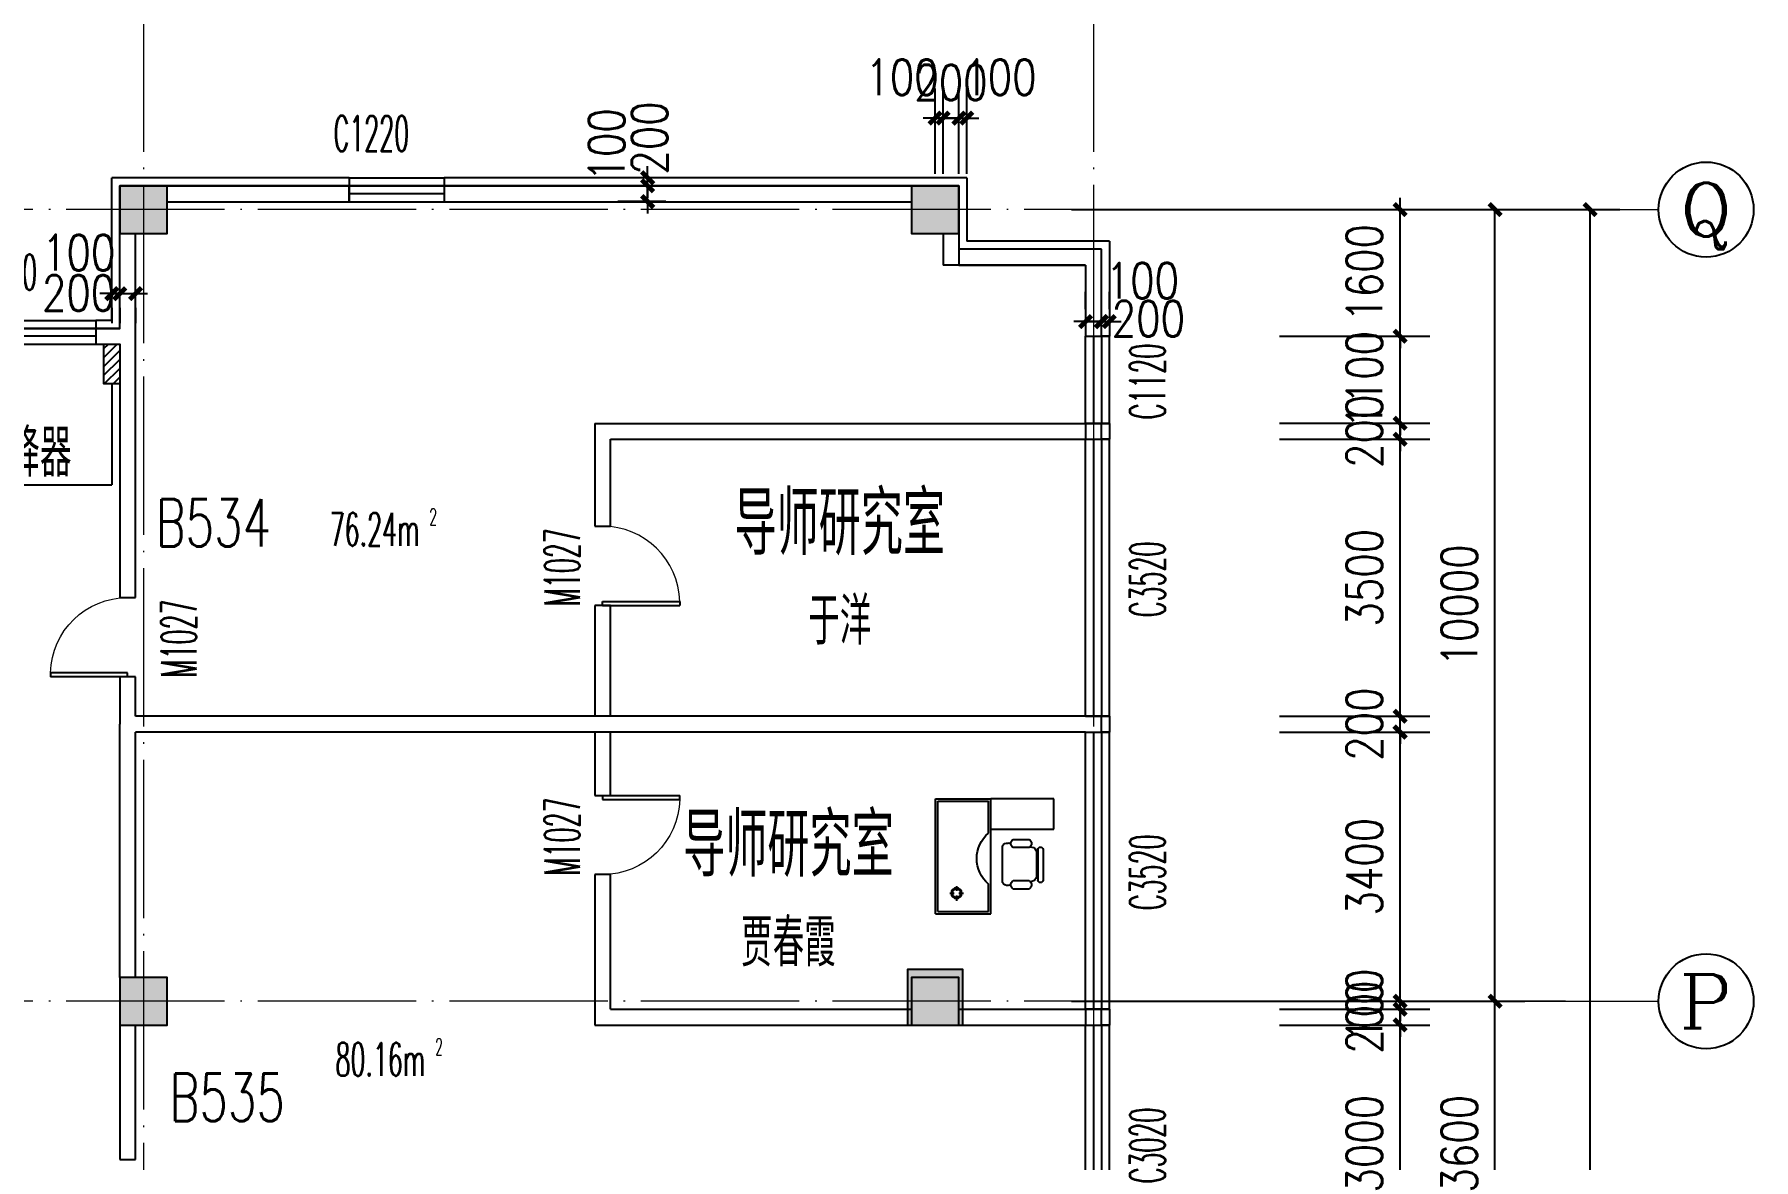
# Model space of a CAD drawing. Extents: x 1417642 to 3570900, y 124798 to 1191112.
# Drawn here: x 1577225 to 1598941, y 226433 to 240646 of the extents above; entities that cross this region are included whole.
import ezdxf
from ezdxf.enums import TextEntityAlignment as Align

# ---------------------------------------------------------------- set-up
doc = ezdxf.new("R2010")
doc.units = 0
doc.header["$LTSCALE"] = 1000
doc.header["$MEASUREMENT"] = 0
doc.linetypes.add('DOTE', pattern=[2.42, 2, -0.2, 0.02, -0.2])
doc.layers.get('0').update_dxf_attribs({"linetype": 'CONTINUOUS'})
doc.layers.get('Defpoints').update_dxf_attribs({"linetype": 'CONTINUOUS'})
for name, color, linetype in [('00家具', 144, 'CONTINUOUS'), ('AXIS', 3, 'CONTINUOUS'), ('AXIS_TEXT', 7, 'CONTINUOUS'), ('colu', 2, 'CONTINUOUS'), ('COLUMN', 9, 'CONTINUOUS'), ('DOTE', 1, 'DOTE'), ('FUR', 2, 'CONTINUOUS'), ('IFF-FURN', 6, 'CONTINUOUS'), ('PUB_DIM', 3, 'CONTINUOUS'), ('PUB_HATCH', 8, 'CONTINUOUS'), ('PUB_TEXT', 40, 'CONTINUOUS'), ('SPACE', 7, 'CONTINUOUS'), ('STAIR', 2, 'CONTINUOUS'), ('SURFACE', 6, 'CONTINUOUS'), ('tiaozheng', 20, 'CONTINUOUS'), ('WALL', 4, 'CONTINUOUS'), ('WALL-MOVE', 6, 'CONTINUOUS'), ('WINDOW', 2, 'CONTINUOUS'), ('WINDOW_TEXT', 7, 'CONTINUOUS'), ('填充', 252, 'CONTINUOUS'), ('柱填充', 8, 'CONTINUOUS'), ('防火分区', 10, 'CONTINUOUS')]:
    doc.layers.add(name, color=color, linetype=linetype)
doc.styles.add('_TCH_AXIS', font='COMPLEX', dxfattribs={"bigfont": 'GBCBIG'})
doc.styles.add('_TCH_SPACE', font='ROMANS', dxfattribs={"width": 0.7, "height": 5, "bigfont": 'Z'})
doc.styles.add('_TCH_WINDOW', font='ROMANS.shx', dxfattribs={"width": 0.7, "height": 400, "bigfont": 'Z.shx'})
doc.styles.add('DIM_FONT', font='SIMPLEX.shx', dxfattribs={"width": 0.8})
doc.styles.add('Z', font='ROMANS', dxfattribs={"width": 0.7, "bigfont": 'Z'})
doc.dimstyles.new('DIMN150', dxfattribs={"dimscale": 1.5, "dimtxt": 300, "dimasz": 100, "dimexe": 250, "dimexo": 300, "dimgap": 150, "dimtad": 1, "dimdec": 0, "dimzin": 0, "dimdsep": 46, "dimtxsty": 'DIM_FONT', "dimblk": 'ARCHTICK', "dimcen": 0.09, "dimdle": 1.5, "dimclrt": 7, "dimazin": 2, "dimtfac": 1, "dimtdec": 0, "dimtix": 1, "dimtmove": 2, "dimatfit": 3, "dimldrblk": 'ARCHTICK', "dimfxl": 1, "dimtolj": 1, "dimtzin": 0, "dimarcsym": 0})

# ---------------------------------------------------------------- blocks, each defined once
blk = doc.blocks.new('A$C76F941A3')
at = {"layer": '00家具', "color": 2, "linetype": 'ByBlock'}
for p, q in [((0, 1452), (0, 0)), ((0, 1452), (700, 1452)), ((30, 1422), (30, 30)), ((30, 1422), (670, 1422)), ((670, 1422), (670, 1076)), ((700, 1452), (700, 0)), ((950, 1088), (918, 1093)), ((979, 1139), (1184, 1139)), ((846, 1057), (846, 595)), ((1184, 1036), (979, 1036)), ((1197, 1046), (1217, 1043)), ((1275, 669), (1275, 984)), ((1292, 639), (1292, 1028)), ((1360, 639), (1360, 1028)), ((950, 565), (918, 559)), ((1184, 616), (979, 616)), ((979, 513), (1184, 513)), ((1197, 606), (1217, 610)), ((670, 433), (670, 30)), ((700, 383), (1495, 383)), ((1495, 383), (1495, 0)), ((0, 0), (700, 0)), ((30, 30), (670, 30)), ((1495, 0), (700, 0))]:
    blk.add_line(p, q, dxfattribs=at)
for centre, radius, start, end in [((905, 1028), 66.3, 78.4473, 153.8516), ((1011, 1088), 60.6, 121.8879, 238.1121), ((1152, 1088), 60.6, 301.8953, 58.1047), ((941, 755), 421, 130.1118, 229.8882), ((1206, 974), 69.4, 7.9219, 80.4409), ((1326, 1023), 34.7, 8.7722, 171.2278), ((1206, 678), 69.4, 279.5599, 352.0778), ((905, 624), 66.3, 206.1484, 281.5527), ((1011, 565), 60.6, 121.8879, 238.1121), ((1152, 565), 60.6, 301.8953, 58.1047), ((1326, 645), 34.7, 188.7714, 351.2286)]:
    blk.add_arc(centre, radius, start, end, dxfattribs=at)
at = {"layer": 'FUR', "color": 4}
for p, q in [((179, 1192), (236, 1192)), ((265, 1221), (265, 1288)), ((265, 1104), (265, 1163)), ((295, 1192), (353, 1192))]:
    blk.add_line(p, q, dxfattribs=at)
for radius in [66.6, 53.9]:
    blk.add_circle((265, 1192), radius, dxfattribs=at)
blk = doc.blocks.new('i89')
at = {"layer": '柱填充'}
h = blk.add_hatch(color=256, dxfattribs=at)
h.paths.add_polyline_path([(1555333, 501498), (1555333, 502098), (1554733, 502098), (1554733, 501498)])
h.paths.add_polyline_path([(1525733, 501498), (1525733, 502098), (1525133, 502098), (1525133, 501498)])
h.paths.add_polyline_path([(1517733, 501498), (1517733, 502098), (1517133, 502098), (1517133, 501498)])
h.paths.add_polyline_path([(1509733, 501498), (1509733, 502098), (1509133, 502098), (1509133, 501498)])
h.paths.add_polyline_path([(1501733, 501498), (1501733, 502098), (1501133, 502098), (1501133, 501498)])
h.paths.add_polyline_path([(1498133, 501498), (1498133, 502098), (1497533, 502098), (1497533, 501498)])
h.paths.add_polyline_path([(1498133, 529448), (1498133, 530148), (1497433, 530148), (1497433, 529448)])
h.paths.add_polyline_path([(1498133, 537448), (1498133, 538148), (1497433, 538148), (1497433, 537448)])
h.paths.add_polyline_path([(1541783, 545398), (1541783, 546098), (1541083, 546098), (1541083, 545398)])
h.paths.add_polyline_path([(1565333, 559098), (1565333, 559698), (1564733, 559698), (1564733, 559098)])
h.paths.add_polyline_path([(1565383, 549098), (1565383, 549798), (1564683, 549798), (1564683, 549098)])
h.paths.add_polyline_path([(1565333, 545498), (1565333, 546098), (1564733, 546098), (1564733, 545498)])
h.paths.add_polyline_path([(1565383, 538098), (1564683, 538098), (1564683, 537498), (1565383, 537498)])
h.paths.add_polyline_path([(1565333, 529498), (1565333, 530098), (1564733, 530098), (1564733, 529498)])
h.paths.add_polyline_path([(1565333, 519498), (1565333, 520098), (1564733, 520098), (1564733, 519498)])
h.paths.add_polyline_path([(1565333, 511498), (1565333, 512098), (1564733, 512098), (1564733, 511498)])
h.paths.add_polyline_path([(1565333, 501498), (1565333, 502098), (1564733, 502098), (1564733, 501498)])
h.paths.add_polyline_path([(1555333, 559098), (1555333, 559698), (1554733, 559698), (1554733, 559098)])
h.paths.add_polyline_path([(1555333, 549098), (1555333, 549698), (1554733, 549698), (1554733, 549098)])
h.paths.add_polyline_path([(1555333, 545498), (1555333, 546098), (1554733, 546098), (1554733, 545498)])
h.paths.add_polyline_path([(1555333, 537498), (1555333, 538098), (1554733, 538098), (1554733, 537498)])
h.paths.add_polyline_path([(1555433, 529448), (1555433, 530148), (1554733, 530148), (1554733, 529448)])
h.paths.add_polyline_path([(1555433, 519448), (1555433, 520148), (1554733, 520148), (1554733, 519448)])
h.paths.add_polyline_path([(1555433, 511498), (1555433, 512198), (1554733, 512198), (1554733, 511498)])
h.paths.add_polyline_path([(1551733, 557298), (1551733, 557898), (1551133, 557898), (1551133, 557298)])
h.paths.add_polyline_path([(1551783, 549098), (1551783, 549798), (1551083, 549798), (1551083, 549098)])
h.paths.add_polyline_path([(1551733, 545498), (1551733, 546098), (1551133, 546098), (1551133, 545498)])
h.paths.add_polyline_path([(1551733, 537498), (1551733, 538098), (1551133, 538098), (1551133, 537498)])
h.paths.add_polyline_path([(1551733, 529498), (1551733, 530098), (1551133, 530098), (1551133, 529498)])
h.paths.add_polyline_path([(1551733, 519498), (1551733, 520098), (1551133, 520098), (1551133, 519498)])
h.paths.add_polyline_path([(1551783, 511498), (1551783, 512198), (1551083, 512198), (1551083, 511498)])
h.paths.add_polyline_path([(1551733, 501498), (1551733, 502098), (1551133, 502098), (1551133, 501498)])
h.paths.add_polyline_path([(1541733, 559098), (1541733, 559698), (1541133, 559698), (1541133, 559098)])
h.paths.add_polyline_path([(1541733, 557298), (1541733, 557898), (1541133, 557898), (1541133, 557298)])
h.paths.add_polyline_path([(1541783, 549098), (1541783, 549798), (1541083, 549798), (1541083, 549098)])
h.paths.add_polyline_path([(1541733, 537498), (1541733, 538298), (1541133, 538298), (1541133, 537498)])
h.paths.add_polyline_path([(1541733, 519298), (1541733, 520098), (1541133, 520098), (1541133, 519298)])
h.paths.add_polyline_path([(1541833, 511498), (1541833, 512298), (1541033, 512298), (1541033, 511498)])
h.paths.add_polyline_path([(1541733, 501498), (1541733, 502098), (1541133, 502098), (1541133, 501498)])
h.paths.add_polyline_path([(1533733, 559098), (1533733, 559698), (1533133, 559698), (1533133, 559098)])
h.paths.add_polyline_path([(1533783, 549098), (1533783, 549798), (1533083, 549798), (1533083, 549098)])
h.paths.add_polyline_path([(1533733, 545498), (1533733, 546098), (1533133, 546098), (1533133, 545498)])
h.paths.add_polyline_path([(1533733, 537498), (1533733, 538298), (1533133, 538298), (1533133, 537498)])
h.paths.add_polyline_path([(1533733, 519298), (1533733, 520098), (1533133, 520098), (1533133, 519298)])
h.paths.add_polyline_path([(1533833, 511498), (1533833, 512298), (1533033, 512298), (1533033, 511498)])
h.paths.add_polyline_path([(1533733, 501498), (1533733, 502098), (1533133, 502098), (1533133, 501498)])
h.paths.add_polyline_path([(1525733, 559098), (1525733, 559698), (1525133, 559698), (1525133, 559098)])
h.paths.add_polyline_path([(1525783, 549098), (1525783, 549798), (1525083, 549798), (1525083, 549098)])
h.paths.add_polyline_path([(1525733, 545498), (1525733, 546098), (1525133, 546098), (1525133, 545498)])
h.paths.add_polyline_path([(1525733, 537498), (1525733, 538298), (1525133, 538298), (1525133, 537498)])
h.paths.add_polyline_path([(1525733, 519298), (1525733, 520098), (1525133, 520098), (1525133, 519298)])
h.paths.add_polyline_path([(1525833, 511498), (1525833, 512298), (1525033, 512298), (1525033, 511498)])
h.paths.add_polyline_path([(1517733, 559098), (1517733, 559698), (1517133, 559698), (1517133, 559098)])
h.paths.add_polyline_path([(1517783, 549098), (1517783, 549798), (1517083, 549798), (1517083, 549098)])
h.paths.add_polyline_path([(1517733, 545498), (1517733, 546098), (1517133, 546098), (1517133, 545498)])
h.paths.add_polyline_path([(1517733, 537498), (1517733, 538298), (1517133, 538298), (1517133, 537498)])
h.paths.add_polyline_path([(1517733, 519298), (1517733, 520098), (1517133, 520098), (1517133, 519298)])
h.paths.add_polyline_path([(1517833, 511498), (1517833, 512298), (1517033, 512298), (1517033, 511498)])
h.paths.add_polyline_path([(1509733, 559098), (1509733, 559698), (1509133, 559698), (1509133, 559098)])
h.paths.add_polyline_path([(1509783, 549098), (1509783, 549798), (1509083, 549798), (1509083, 549098)])
h.paths.add_polyline_path([(1509733, 545498), (1509733, 546098), (1509133, 546098), (1509133, 545498)])
h.paths.add_polyline_path([(1509733, 537498), (1509733, 538298), (1509133, 538298), (1509133, 537498)])
h.paths.add_polyline_path([(1509733, 519298), (1509733, 520098), (1509133, 520098), (1509133, 519298)])
h.paths.add_polyline_path([(1509833, 511498), (1509833, 512298), (1509033, 512298), (1509033, 511498)])
h.paths.add_polyline_path([(1509733, 480798), (1509733, 481398), (1509133, 481398), (1509133, 480798)])
h.paths.add_polyline_path([(1501733, 559098), (1501733, 559698), (1501133, 559698), (1501133, 559098)])
h.paths.add_polyline_path([(1501733, 549098), (1501733, 549698), (1501133, 549698), (1501133, 549098)])
h.paths.add_polyline_path([(1501733, 545498), (1501733, 546098), (1501133, 546098), (1501133, 545498)])
h.paths.add_polyline_path([(1501733, 537498), (1501733, 538098), (1501133, 538098), (1501133, 537498)])
h.paths.add_polyline_path([(1501733, 529498), (1501733, 530098), (1501133, 530098), (1501133, 529498)])
h.paths.add_polyline_path([(1501733, 519498), (1501733, 520098), (1501133, 520098), (1501133, 519498)])
h.paths.add_polyline_path([(1501833, 511498), (1501833, 512198), (1501133, 512198), (1501133, 511498)])
h.paths.add_polyline_path([(1501733, 480798), (1501733, 481398), (1501133, 481398), (1501133, 480798)])
h.paths.add_polyline_path([(1498133, 559098), (1498133, 559698), (1497533, 559698), (1497533, 559098)])
h.paths.add_polyline_path([(1498183, 549098), (1498183, 549798), (1497483, 549798), (1497483, 549098)])
h.paths.add_polyline_path([(1498133, 545498), (1498133, 546098), (1497533, 546098), (1497533, 545498)])
h.paths.add_polyline_path([(1498133, 519448), (1498133, 520148), (1497433, 520148), (1497433, 519448)])
h.paths.add_polyline_path([(1498133, 511448), (1498133, 512148), (1497433, 512148), (1497433, 511448)])
h.paths.add_polyline_path([(1498133, 480798), (1498133, 481398), (1497533, 481398), (1497533, 480798)])
h.paths.add_polyline_path([(1488133, 559098), (1488133, 559698), (1487533, 559698), (1487533, 559098)])
h.paths.add_polyline_path([(1488233, 549098), (1488233, 549798), (1487533, 549798), (1487533, 549098)])
h.paths.add_polyline_path([(1488133, 545498), (1488133, 546098), (1487533, 546098), (1487533, 545498)])
h.paths.add_polyline_path([(1488133, 537498), (1488133, 538098), (1487533, 538098), (1487533, 537498)])
h.paths.add_polyline_path([(1488133, 529498), (1488133, 530098), (1487533, 530098), (1487533, 529498)])
h.paths.add_polyline_path([(1488133, 519498), (1488133, 520098), (1487533, 520098), (1487533, 519498)])
h.paths.add_polyline_path([(1488133, 511498), (1488133, 512098), (1487533, 512098), (1487533, 511498)])
h.paths.add_polyline_path([(1488133, 501498), (1488133, 502098), (1487533, 502098), (1487533, 501498)])
h.paths.add_polyline_path([(1488133, 480798), (1488133, 481398), (1487533, 481398), (1487533, 480798)])
h.paths.add_polyline_path([(1498133, 484398), (1498133, 485198), (1497433, 485198), (1497433, 484398)])
h.paths.add_polyline_path([(1498134, 496298), (1498134, 497098), (1497433, 497098), (1497433, 496298)])
h.paths.add_polyline_path([(1487533, 497098), (1487533, 496298), (1488233, 496298), (1488233, 497098)])
h.paths.add_polyline_path([(1487533, 485198), (1487533, 484398), (1488233, 484398), (1488233, 485198)])
h.paths.add_polyline_path([(1509733, 496298), (1509733, 497098), (1509033, 497098), (1509033, 496298)])
h.paths.add_polyline_path([(1509733, 484398), (1509733, 485198), (1509033, 485198), (1509033, 484398)])
at = {"layer": 'colu'}
for points in [[(1555333, 559098), (1555333, 559698), (1554733, 559698), (1554733, 559098)], [(1565333, 559098), (1565333, 559698), (1564733, 559698), (1564733, 559098)], [(1555333, 549098), (1555333, 549698), (1554733, 549698), (1554733, 549098)], [(1565383, 549098), (1565383, 549798), (1564683, 549798), (1564683, 549098)]]:
    blk.add_lwpolyline(points, close=True, dxfattribs=at)
blk = doc.blocks.new('_ArchTick')
at = {"color": 0, "linetype": 'ByBlock', "const_width": 0.4}
blk.add_lwpolyline([(-0.5, -0.5), (0.5, 0.5)], dxfattribs=at)
blk = doc.blocks.new('*D166')
at = {"layer": 'Defpoints', "color": 0}
for p in [(1588703, 239588), (1588603, 238433), (1588703, 238433)]:
    blk.add_point(p, dxfattribs=at)
at = {"layer": 'PUB_DIM', "color": 0, "lineweight": -2}
for p, q in [((1588603, 238883), (1588603, 239963)), ((1588703, 238883), (1588703, 239963)), ((1588603, 239588), (1588453, 239588)), ((1588603, 239588), (1588703, 239588)), ((1588703, 239588), (1588853, 239588))]:
    blk.add_line(p, q, dxfattribs=at)
at = {"layer": 'PUB_DIM', "color": 0, "lineweight": -2, "xscale": 150, "yscale": 150, "zscale": 150}
blk.add_blockref('_ArchTick', (1588603, 239588), dxfattribs=at)
at = {"layer": 'PUB_DIM', "color": 0, "lineweight": -2, "xscale": 150, "yscale": 150, "zscale": 150, "rotation": 180}
blk.add_blockref('_ArchTick', (1588703, 239588), dxfattribs=at)
at = {"layer": 'PUB_DIM', "color": 7, "insert": (1588185, 240105), "char_height": 450, "attachment_point": 5, "style": 'DIM_FONT'}
blk.add_mtext('\\A1;100', dxfattribs=at)
blk = doc.blocks.new('*D167')
at = {"layer": 'Defpoints', "color": 0}
for p in [(1588903, 239588), (1588703, 238433), (1588903, 238433)]:
    blk.add_point(p, dxfattribs=at)
at = {"layer": 'PUB_DIM', "color": 0, "lineweight": -2}
for p, q in [((1588703, 238883), (1588703, 239963)), ((1588903, 238883), (1588903, 239963)), ((1588703, 239588), (1588553, 239588)), ((1588703, 239588), (1588903, 239588)), ((1588903, 239588), (1589053, 239588))]:
    blk.add_line(p, q, dxfattribs=at)
at = {"layer": 'PUB_DIM', "color": 0, "lineweight": -2, "xscale": 150, "yscale": 150, "zscale": 150}
blk.add_blockref('_ArchTick', (1588703, 239588), dxfattribs=at)
at = {"layer": 'PUB_DIM', "color": 0, "lineweight": -2, "xscale": 150, "yscale": 150, "zscale": 150, "rotation": 180}
blk.add_blockref('_ArchTick', (1588903, 239588), dxfattribs=at)
at = {"layer": 'PUB_DIM', "color": 7, "insert": (1588803, 240038), "char_height": 450, "attachment_point": 5, "style": 'DIM_FONT'}
blk.add_mtext('\\A1;200', dxfattribs=at)
blk = doc.blocks.new('*D168')
at = {"layer": 'Defpoints', "color": 0}
for p in [(1589003, 239588), (1588903, 238433), (1589003, 238433)]:
    blk.add_point(p, dxfattribs=at)
at = {"layer": 'PUB_DIM', "color": 0, "lineweight": -2}
for p, q in [((1588903, 238883), (1588903, 239963)), ((1589003, 238883), (1589003, 239963)), ((1588903, 239588), (1588753, 239588)), ((1588903, 239588), (1589003, 239588)), ((1589003, 239588), (1589153, 239588))]:
    blk.add_line(p, q, dxfattribs=at)
at = {"layer": 'PUB_DIM', "color": 0, "lineweight": -2, "xscale": 150, "yscale": 150, "zscale": 150}
blk.add_blockref('_ArchTick', (1588903, 239588), dxfattribs=at)
at = {"layer": 'PUB_DIM', "color": 0, "lineweight": -2, "xscale": 150, "yscale": 150, "zscale": 150, "rotation": 180}
blk.add_blockref('_ArchTick', (1589003, 239588), dxfattribs=at)
at = {"layer": 'PUB_DIM', "color": 7, "insert": (1589421, 240105), "char_height": 450, "attachment_point": 5, "style": 'DIM_FONT'}
blk.add_mtext('\\A1;100', dxfattribs=at)
blk = doc.blocks.new('*D169')
at = {"layer": 'Defpoints', "color": 0}
for p in [(1584971, 238733), (1585649, 238733), (1585649, 238533)]:
    blk.add_point(p, dxfattribs=at)
at = {"layer": 'PUB_DIM', "color": 0, "lineweight": -2}
for p, q in [((1584971, 238733), (1584971, 238883)), ((1585199, 238733), (1584596, 238733)), ((1584971, 238533), (1584971, 238733)), ((1585199, 238533), (1584596, 238533)), ((1584971, 238533), (1584971, 238383))]:
    blk.add_line(p, q, dxfattribs=at)
at = {"layer": 'PUB_DIM', "color": 0, "lineweight": -2, "xscale": 150, "yscale": 150, "zscale": 150}
for p, rotation in [((1584971, 238733), 270), ((1584971, 238533), 90)]:
    blk.add_blockref('_ArchTick', p, dxfattribs=dict(at, rotation=rotation))
at = {"layer": 'PUB_DIM', "color": 7, "insert": (1584995, 239337), "char_height": 450, "attachment_point": 5, "rotation": 90, "style": 'DIM_FONT'}
blk.add_mtext('\\A1;200', dxfattribs=at)
blk = doc.blocks.new('*D170')
at = {"layer": 'Defpoints', "color": 0}
for p in [(1584971, 238833), (1585649, 238833), (1585649, 238733)]:
    blk.add_point(p, dxfattribs=at)
at = {"layer": 'PUB_DIM', "color": 0, "lineweight": -2}
for p, q in [((1584971, 238833), (1584971, 238983)), ((1585199, 238833), (1584596, 238833)), ((1585199, 238733), (1584596, 238733)), ((1584971, 238733), (1584971, 238833)), ((1584971, 238733), (1584971, 238583))]:
    blk.add_line(p, q, dxfattribs=at)
at = {"layer": 'PUB_DIM', "color": 0, "lineweight": -2, "xscale": 150, "yscale": 150, "zscale": 150}
for p, rotation in [((1584971, 238833), 270), ((1584971, 238733), 90)]:
    blk.add_blockref('_ArchTick', p, dxfattribs=dict(at, rotation=rotation))
at = {"layer": 'PUB_DIM', "color": 7, "insert": (1584453, 239250), "char_height": 450, "attachment_point": 5, "rotation": 90, "style": 'DIM_FONT'}
blk.add_mtext('\\A1;100', dxfattribs=at)
blk = doc.blocks.new('*D171')
at = {"layer": 'Defpoints', "color": 0}
for p in [(1578303, 237643), (1578503, 237643), (1578503, 237371)]:
    blk.add_point(p, dxfattribs=at)
at = {"layer": 'PUB_DIM', "color": 0, "lineweight": -2}
for p, q in [((1578303, 237371), (1578153, 237371)), ((1578303, 237371), (1578503, 237371)), ((1578503, 237371), (1578653, 237371)), ((1578303, 237193), (1578303, 236996)), ((1578503, 237193), (1578503, 236996))]:
    blk.add_line(p, q, dxfattribs=at)
at = {"layer": 'PUB_DIM', "color": 0, "lineweight": -2, "xscale": 150, "yscale": 150, "zscale": 150}
blk.add_blockref('_ArchTick', (1578303, 237371), dxfattribs=at)
at = {"layer": 'PUB_DIM', "color": 0, "lineweight": -2, "xscale": 150, "yscale": 150, "zscale": 150, "rotation": 180}
blk.add_blockref('_ArchTick', (1578503, 237371), dxfattribs=at)
at = {"layer": 'PUB_DIM', "color": 7, "insert": (1577783, 237379), "char_height": 450, "attachment_point": 5, "style": 'DIM_FONT'}
blk.add_mtext('\\A1;200', dxfattribs=at)
blk = doc.blocks.new('*D172')
at = {"layer": 'Defpoints', "color": 0}
for p in [(1578203, 237643), (1578303, 237643), (1578303, 237371)]:
    blk.add_point(p, dxfattribs=at)
at = {"layer": 'PUB_DIM', "color": 0, "lineweight": -2}
for p, q in [((1578203, 237371), (1578053, 237371)), ((1578203, 237371), (1578303, 237371)), ((1578303, 237371), (1578453, 237371)), ((1578203, 237193), (1578203, 236996)), ((1578303, 237193), (1578303, 236996))]:
    blk.add_line(p, q, dxfattribs=at)
at = {"layer": 'PUB_DIM', "color": 0, "lineweight": -2, "xscale": 150, "yscale": 150, "zscale": 150}
blk.add_blockref('_ArchTick', (1578203, 237371), dxfattribs=at)
at = {"layer": 'PUB_DIM', "color": 0, "lineweight": -2, "xscale": 150, "yscale": 150, "zscale": 150, "rotation": 180}
blk.add_blockref('_ArchTick', (1578303, 237371), dxfattribs=at)
at = {"layer": 'PUB_DIM', "color": 7, "insert": (1577785, 237889), "char_height": 450, "attachment_point": 5, "style": 'DIM_FONT'}
blk.add_mtext('\\A1;100', dxfattribs=at)
blk = doc.blocks.new('*D173')
at = {"layer": 'Defpoints', "color": 0}
for p in [(1590703, 237018), (1590503, 236727), (1590703, 236727)]:
    blk.add_point(p, dxfattribs=at)
at = {"layer": 'PUB_DIM', "color": 0, "lineweight": -2}
for p, q in [((1590503, 237177), (1590503, 237393)), ((1590703, 237177), (1590703, 237393)), ((1590503, 237018), (1590353, 237018)), ((1590503, 237018), (1590703, 237018)), ((1590703, 237018), (1590853, 237018))]:
    blk.add_line(p, q, dxfattribs=at)
at = {"layer": 'PUB_DIM', "color": 0, "lineweight": -2, "xscale": 150, "yscale": 150, "zscale": 150}
blk.add_blockref('_ArchTick', (1590503, 237018), dxfattribs=at)
at = {"layer": 'PUB_DIM', "color": 0, "lineweight": -2, "xscale": 150, "yscale": 150, "zscale": 150, "rotation": 180}
blk.add_blockref('_ArchTick', (1590703, 237018), dxfattribs=at)
at = {"layer": 'PUB_DIM', "color": 7, "insert": (1591296, 237054), "char_height": 450, "attachment_point": 5, "style": 'DIM_FONT'}
blk.add_mtext('\\A1;200', dxfattribs=at)
blk = doc.blocks.new('*D174')
at = {"layer": 'Defpoints', "color": 0}
for p in [(1590803, 237018), (1590703, 236727), (1590803, 236727)]:
    blk.add_point(p, dxfattribs=at)
at = {"layer": 'PUB_DIM', "color": 0, "lineweight": -2}
for p, q in [((1590703, 237177), (1590703, 237393)), ((1590803, 237177), (1590803, 237393)), ((1590703, 237018), (1590553, 237018)), ((1590703, 237018), (1590803, 237018)), ((1590803, 237018), (1590953, 237018))]:
    blk.add_line(p, q, dxfattribs=at)
at = {"layer": 'PUB_DIM', "color": 0, "lineweight": -2, "xscale": 150, "yscale": 150, "zscale": 150}
blk.add_blockref('_ArchTick', (1590703, 237018), dxfattribs=at)
at = {"layer": 'PUB_DIM', "color": 0, "lineweight": -2, "xscale": 150, "yscale": 150, "zscale": 150, "rotation": 180}
blk.add_blockref('_ArchTick', (1590803, 237018), dxfattribs=at)
at = {"layer": 'PUB_DIM', "color": 7, "insert": (1591221, 237535), "char_height": 450, "attachment_point": 5, "style": 'DIM_FONT'}
blk.add_mtext('\\A1;100', dxfattribs=at)
blk = doc.blocks.new('*D224')
at = {"layer": 'Defpoints', "color": 0}
for p in [(1592501, 238433), (1594475, 238433), (1592501, 236833)]:
    blk.add_point(p, dxfattribs=at)
at = {"layer": 'PUB_DIM', "color": 0, "lineweight": -2}
for p, q in [((1594475, 238433), (1594475, 238583)), ((1592951, 238433), (1594850, 238433)), ((1594475, 236833), (1594475, 238433)), ((1592951, 236833), (1594850, 236833)), ((1594475, 236833), (1594475, 236683))]:
    blk.add_line(p, q, dxfattribs=at)
at = {"layer": 'PUB_DIM', "color": 0, "lineweight": -2, "xscale": 150, "yscale": 150, "zscale": 150}
for p, rotation in [((1594475, 238433), 270), ((1594475, 236833), 90)]:
    blk.add_blockref('_ArchTick', p, dxfattribs=dict(at, rotation=rotation))
at = {"layer": 'PUB_DIM', "color": 7, "insert": (1594025, 237633), "char_height": 450, "attachment_point": 5, "rotation": 90, "style": 'DIM_FONT'}
blk.add_mtext('\\A1;1600', dxfattribs=at)
blk = doc.blocks.new('*D225')
at = {"layer": 'Defpoints', "color": 0}
for p in [(1592501, 236833), (1594475, 236833), (1592501, 235733)]:
    blk.add_point(p, dxfattribs=at)
at = {"layer": 'PUB_DIM', "color": 0, "lineweight": -2}
for p, q in [((1594475, 236833), (1594475, 236983)), ((1592951, 236833), (1594850, 236833)), ((1594475, 235733), (1594475, 236833)), ((1592951, 235733), (1594850, 235733)), ((1594475, 235733), (1594475, 235583))]:
    blk.add_line(p, q, dxfattribs=at)
at = {"layer": 'PUB_DIM', "color": 0, "lineweight": -2, "xscale": 150, "yscale": 150, "zscale": 150}
for p, rotation in [((1594475, 236833), 270), ((1594475, 235733), 90)]:
    blk.add_blockref('_ArchTick', p, dxfattribs=dict(at, rotation=rotation))
at = {"layer": 'PUB_DIM', "color": 7, "insert": (1594025, 236283), "char_height": 450, "attachment_point": 5, "rotation": 90, "style": 'DIM_FONT'}
blk.add_mtext('\\A1;1100', dxfattribs=at)
blk = doc.blocks.new('*D226')
at = {"layer": 'Defpoints', "color": 0}
for p in [(1592501, 235733), (1594475, 235733), (1592501, 235533)]:
    blk.add_point(p, dxfattribs=at)
at = {"layer": 'PUB_DIM', "color": 0, "lineweight": -2}
for p, q in [((1594475, 235733), (1594475, 235883)), ((1592951, 235733), (1594850, 235733)), ((1594475, 235533), (1594475, 235733)), ((1592951, 235533), (1594850, 235533)), ((1594475, 235533), (1594475, 235383))]:
    blk.add_line(p, q, dxfattribs=at)
at = {"layer": 'PUB_DIM', "color": 0, "lineweight": -2, "xscale": 150, "yscale": 150, "zscale": 150}
for p, rotation in [((1594475, 235733), 270), ((1594475, 235533), 90)]:
    blk.add_blockref('_ArchTick', p, dxfattribs=dict(at, rotation=rotation))
at = {"layer": 'PUB_DIM', "color": 7, "insert": (1594025, 235633), "char_height": 450, "attachment_point": 5, "rotation": 90, "style": 'DIM_FONT'}
blk.add_mtext('\\A1;200', dxfattribs=at)
blk = doc.blocks.new('*D227')
at = {"layer": 'Defpoints', "color": 0}
for p in [(1592501, 235533), (1594475, 235533), (1592501, 232033)]:
    blk.add_point(p, dxfattribs=at)
at = {"layer": 'PUB_DIM', "color": 0, "lineweight": -2}
for p, q in [((1592951, 235533), (1594850, 235533)), ((1594475, 232030), (1594475, 235535)), ((1592951, 232033), (1594850, 232033))]:
    blk.add_line(p, q, dxfattribs=at)
at = {"layer": 'PUB_DIM', "color": 0, "lineweight": -2, "xscale": 150, "yscale": 150, "zscale": 150}
for p, rotation in [((1594475, 235533), 90), ((1594475, 232033), 270)]:
    blk.add_blockref('_ArchTick', p, dxfattribs=dict(at, rotation=rotation))
at = {"layer": 'PUB_DIM', "color": 7, "insert": (1594025, 233783), "char_height": 450, "attachment_point": 5, "rotation": 90, "style": 'DIM_FONT'}
blk.add_mtext('\\A1;3500', dxfattribs=at)
blk = doc.blocks.new('*D228')
at = {"layer": 'Defpoints', "color": 0}
for p in [(1592501, 232033), (1594475, 232033), (1592501, 231833)]:
    blk.add_point(p, dxfattribs=at)
at = {"layer": 'PUB_DIM', "color": 0, "lineweight": -2}
for p, q in [((1594475, 232033), (1594475, 232183)), ((1592951, 232033), (1594850, 232033)), ((1594475, 231833), (1594475, 232033)), ((1592951, 231833), (1594850, 231833)), ((1594475, 231833), (1594475, 231683))]:
    blk.add_line(p, q, dxfattribs=at)
at = {"layer": 'PUB_DIM', "color": 0, "lineweight": -2, "xscale": 150, "yscale": 150, "zscale": 150}
for p, rotation in [((1594475, 232033), 270), ((1594475, 231833), 90)]:
    blk.add_blockref('_ArchTick', p, dxfattribs=dict(at, rotation=rotation))
at = {"layer": 'PUB_DIM', "color": 7, "insert": (1594025, 231933), "char_height": 450, "attachment_point": 5, "rotation": 90, "style": 'DIM_FONT'}
blk.add_mtext('\\A1;200', dxfattribs=at)
blk = doc.blocks.new('*D229')
at = {"layer": 'Defpoints', "color": 0}
for p in [(1592501, 231833), (1594475, 231833), (1592501, 228433)]:
    blk.add_point(p, dxfattribs=at)
at = {"layer": 'PUB_DIM', "color": 0, "lineweight": -2}
for p, q in [((1592951, 231833), (1594850, 231833)), ((1594475, 228430), (1594475, 231835)), ((1592951, 228433), (1594850, 228433))]:
    blk.add_line(p, q, dxfattribs=at)
at = {"layer": 'PUB_DIM', "color": 0, "lineweight": -2, "xscale": 150, "yscale": 150, "zscale": 150}
for p, rotation in [((1594475, 231833), 90), ((1594475, 228433), 270)]:
    blk.add_blockref('_ArchTick', p, dxfattribs=dict(at, rotation=rotation))
at = {"layer": 'PUB_DIM', "color": 7, "insert": (1594025, 230133), "char_height": 450, "attachment_point": 5, "rotation": 90, "style": 'DIM_FONT'}
blk.add_mtext('\\A1;3400', dxfattribs=at)
blk = doc.blocks.new('*D230')
at = {"layer": 'Defpoints', "color": 0}
for p in [(1592501, 228433), (1592501, 228333), (1594475, 228433)]:
    blk.add_point(p, dxfattribs=at)
at = {"layer": 'PUB_DIM', "color": 0, "lineweight": -2}
for p, q in [((1594475, 228433), (1594475, 228583)), ((1592951, 228433), (1594850, 228433)), ((1592951, 228333), (1594850, 228333)), ((1594475, 228333), (1594475, 228433)), ((1594475, 228333), (1594475, 228183))]:
    blk.add_line(p, q, dxfattribs=at)
at = {"layer": 'PUB_DIM', "color": 0, "lineweight": -2, "xscale": 150, "yscale": 150, "zscale": 150}
for p, rotation in [((1594475, 228433), 270), ((1594475, 228333), 90)]:
    blk.add_blockref('_ArchTick', p, dxfattribs=dict(at, rotation=rotation))
at = {"layer": 'PUB_DIM', "color": 7, "insert": (1594025, 228383), "char_height": 450, "attachment_point": 5, "rotation": 90, "style": 'DIM_FONT'}
blk.add_mtext('\\A1;100', dxfattribs=at)
blk = doc.blocks.new('*D231')
at = {"layer": 'Defpoints', "color": 0}
for p in [(1592501, 228333), (1594475, 228333), (1592501, 228133)]:
    blk.add_point(p, dxfattribs=at)
at = {"layer": 'PUB_DIM', "color": 0, "lineweight": -2}
for p, q in [((1594475, 228333), (1594475, 228483)), ((1592951, 228333), (1594850, 228333)), ((1594475, 228133), (1594475, 228333)), ((1592951, 228133), (1594850, 228133)), ((1594475, 228133), (1594475, 227983))]:
    blk.add_line(p, q, dxfattribs=at)
at = {"layer": 'PUB_DIM', "color": 0, "lineweight": -2, "xscale": 150, "yscale": 150, "zscale": 150}
for p, rotation in [((1594475, 228333), 270), ((1594475, 228133), 90)]:
    blk.add_blockref('_ArchTick', p, dxfattribs=dict(at, rotation=rotation))
at = {"layer": 'PUB_DIM', "color": 7, "insert": (1594025, 228233), "char_height": 450, "attachment_point": 5, "rotation": 90, "style": 'DIM_FONT'}
blk.add_mtext('\\A1;200', dxfattribs=at)
blk = doc.blocks.new('*D232')
at = {"layer": 'Defpoints', "color": 0}
for p in [(1592501, 228133), (1594475, 228133), (1592501, 225133)]:
    blk.add_point(p, dxfattribs=at)
at = {"layer": 'PUB_DIM', "color": 0, "lineweight": -2}
for p, q in [((1592951, 228133), (1594850, 228133)), ((1594475, 225130), (1594475, 228135)), ((1592951, 225133), (1594850, 225133))]:
    blk.add_line(p, q, dxfattribs=at)
at = {"layer": 'PUB_DIM', "color": 0, "lineweight": -2, "xscale": 150, "yscale": 150, "zscale": 150}
for p, rotation in [((1594475, 228133), 90), ((1594475, 225133), 270)]:
    blk.add_blockref('_ArchTick', p, dxfattribs=dict(at, rotation=rotation))
at = {"layer": 'PUB_DIM', "color": 7, "insert": (1594025, 226633), "char_height": 450, "attachment_point": 5, "rotation": 90, "style": 'DIM_FONT'}
blk.add_mtext('\\A1;3000', dxfattribs=at)
blk = doc.blocks.new('*D318')
at = {"layer": 'Defpoints', "color": 0}
for p in [(1594168, 238433), (1596875, 238433), (1594168, 139833)]:
    blk.add_point(p, dxfattribs=at)
at = {"layer": 'PUB_DIM', "color": 0, "lineweight": -2}
for p, q in [((1594618, 238433), (1597250, 238433)), ((1596875, 139830), (1596875, 238435)), ((1594618, 139833), (1597250, 139833))]:
    blk.add_line(p, q, dxfattribs=at)
at = {"layer": 'PUB_DIM', "color": 0, "lineweight": -2, "xscale": 150, "yscale": 150, "zscale": 150}
for p, rotation in [((1596875, 238433), 90), ((1596875, 139833), 270)]:
    blk.add_blockref('_ArchTick', p, dxfattribs=dict(at, rotation=rotation))
at = {"layer": 'PUB_DIM', "color": 7, "insert": (1596425, 189133), "char_height": 450, "attachment_point": 5, "rotation": 90, "style": 'DIM_FONT'}
blk.add_mtext('\\A1;98600', dxfattribs=at)
blk = doc.blocks.new('*D772')
at = {"layer": 'AXIS', "color": 0, "lineweight": -2}
for p, q in [((1590325, 238433), (1596049, 238433)), ((1595674, 228430), (1595674, 238435)), ((1590325, 228433), (1596049, 228433))]:
    blk.add_line(p, q, dxfattribs=at)
at = {"layer": 'Defpoints', "color": 0}
for p in [(1589875, 238433), (1595674, 238433), (1589875, 228433)]:
    blk.add_point(p, dxfattribs=at)
at = {"layer": 'AXIS', "color": 0, "lineweight": -2, "xscale": 150, "yscale": 150, "zscale": 150}
for p, rotation in [((1595674, 238433), 90), ((1595674, 228433), 270)]:
    blk.add_blockref('_ArchTick', p, dxfattribs=dict(at, rotation=rotation))
at = {"layer": 'AXIS', "color": 7, "insert": (1595224, 233433), "char_height": 450, "attachment_point": 5, "rotation": 90, "style": 'DIM_FONT'}
blk.add_mtext('\\A1;10000', dxfattribs=at)
blk = doc.blocks.new('*D773')
at = {"layer": 'AXIS', "color": 0, "lineweight": -2}
for p, q in [((1590325, 228433), (1596049, 228433)), ((1595674, 224830), (1595674, 228435)), ((1590325, 224833), (1596049, 224833))]:
    blk.add_line(p, q, dxfattribs=at)
at = {"layer": 'Defpoints', "color": 0}
for p in [(1589875, 228433), (1595674, 228433), (1589875, 224833)]:
    blk.add_point(p, dxfattribs=at)
at = {"layer": 'AXIS', "color": 0, "lineweight": -2, "xscale": 150, "yscale": 150, "zscale": 150}
for p, rotation in [((1595674, 228433), 90), ((1595674, 224833), 270)]:
    blk.add_blockref('_ArchTick', p, dxfattribs=dict(at, rotation=rotation))
at = {"layer": 'AXIS', "color": 7, "insert": (1595224, 226633), "char_height": 450, "attachment_point": 5, "rotation": 90, "style": 'DIM_FONT'}
blk.add_mtext('\\A1;3600', dxfattribs=at)
blk = doc.blocks.new('_FZH')
blk.add_lwpolyline([(-0.5, -0.5), (0.5, -0.5), (0.5, 0.5), (-0.5, 0.5)], close=True)
at = {"layer": 'PUB_HATCH'}
blk.add_solid([(-0.5, -0.5), (0.5, -0.5), (-0.5, 0.5), (0.5, 0.5)], dxfattribs=at)
blk = doc.blocks.new('$TCHSYS$WIN2D')
for p, q in [((-0.5, 0.5), (0.5, 0.5)), ((-0.5, 0.5), (-0.5, -0.5)), ((0.5, 0.5), (0.5, -0.5)), ((0.5, 0.1667), (-0.5, 0.1667)), ((0.5, -0.1667), (-0.5, -0.1667)), ((-0.5, -0.5), (0.5, -0.5))]:
    blk.add_line(p, q)
blk = doc.blocks.new('$DorLib2D$00000001')
for p, q in [((0.45, 0.975), (0.5, 0.975)), ((0.45, 0), (0.45, 0.975)), ((0.5, 0), (0.5, 0.975)), ((0.5, 0), (0.45, 0))]:
    blk.add_line(p, q)
at = {"lineweight": 13}
blk.add_arc((0.475, 0), 0.975, 91.4693, 180, dxfattribs=at)

msp = doc.modelspace()

# ---------------------------------------------------------------- hatches: boundary and pattern name
at = {"layer": 'STAIR'}
h = msp.add_hatch(dxfattribs=at)
h.set_pattern_fill('ANSI31', color=256, scale=50)
h.set_pattern_definition([(45, (55032.53, -253103.39), (-56.1266008, 56.1266008), [])])
h.paths.add_polyline_path([(1578103.1, 236232.7), (1578303.1, 236232.7), (1578303.1, 236732.7), (1578103.1, 236732.7)])

# ---------------------------------------------------------------- linework, layer by layer
at = {"layer": 'AXIS', "lineweight": 0}
for p, q in [((1592616.2, 238432.7), (1597740.8, 238432.7)), ((1592616.2, 228432.7), (1597740.8, 228432.7))]:
    msp.add_line(p, q, dxfattribs=at)
at = {"layer": 'AXIS'}
for centre in [(1598340.8, 238432.7), (1598340.8, 228432.7)]:
    msp.add_circle(centre, 600, dxfattribs=at)
at = {"layer": 'DOTE', "lineweight": 0}
for points in [[(1578603.1, 243584), (1578603.1, 132632.2)], [(1590603.1, 243584), (1590603.1, 215911.6)], [(1596566.6, 238432.7), (1432076.7, 238432.7)], [(1596566.6, 228432.7), (1432076.7, 228432.7)]]:
    msp.add_lwpolyline(points, dxfattribs=at)
at = {"layer": 'STAIR'}
for p in [(1578203.1, 236232.7), (1575103.1, 234955.8)]:
    msp.add_line(p, (1578203.1, 234955.8), dxfattribs=at)
msp.add_lwpolyline([(1578103.1, 236732.7), (1578303.1, 236732.7), (1578303.1, 236232.7), (1578103.1, 236232.7), (1578103.1, 236732.7)], dxfattribs=at)
at = {"layer": 'SURFACE'}
for p, q in [((1581203.1, 238832.7), (1578203.1, 238832.7)), ((1578203.1, 237032.7), (1578203.1, 238832.7)), ((1581203.1, 238832.7), (1581203.1, 238732.7)), ((1582403.1, 238832.7), (1582403.1, 238732.7)), ((1589003.1, 238832.7), (1582403.1, 238832.7)), ((1589003.1, 238832.7), (1589003.1, 238032.7)), ((1590803.1, 238032.7), (1589003.1, 238032.7)), ((1590803.1, 238032.7), (1590803.1, 236832.7)), ((1578003.1, 237032.7), (1578003.1, 236932.7)), ((1578203.1, 237032.7), (1578003.1, 237032.7)), ((1590803.1, 236832.7), (1590703.1, 236832.7)), ((1590803.1, 235732.7), (1590703.1, 235732.7)), ((1590803.1, 235732.7), (1590803.1, 235632.7)), ((1590803.1, 235632.7), (1590803.1, 235532.7)), ((1590803.1, 235532.7), (1590703.1, 235532.7)), ((1590803.1, 232032.7), (1590703.1, 232032.7)), ((1590803.1, 232032.7), (1590803.1, 231932.7)), ((1590803.1, 231932.7), (1590803.1, 231832.7)), ((1590803.1, 231832.7), (1590703.1, 231832.7)), ((1590803.1, 228332.7), (1590703.1, 228332.7)), ((1590803.1, 228332.7), (1590803.1, 228232.7)), ((1590803.1, 228232.7), (1590803.1, 228132.7)), ((1590803.1, 228132.7), (1590703.1, 228132.7))]:
    msp.add_line(p, q, dxfattribs=at)
at = {"layer": 'WALL'}
for p, q in [((1581203.1, 238732.7), (1578903.1, 238732.7)), ((1581203.1, 238532.7), (1581203.1, 238732.7)), ((1588303.1, 238732.7), (1582403.1, 238732.7)), ((1582403.1, 238732.7), (1582403.1, 238532.7)), ((1578903.1, 238532.7), (1581203.1, 238532.7)), ((1582403.1, 238532.7), (1588303.1, 238532.7)), ((1578303.1, 236932.7), (1578303.1, 238132.7)), ((1578503.1, 236832.7), (1578503.1, 238132.7)), ((1588703.1, 238132.7), (1588703.1, 237732.7)), ((1588903.1, 238132.7), (1588903.1, 237932.7)), ((1590703.1, 237932.7), (1588903.1, 237932.7)), ((1590703.1, 236832.7), (1590703.1, 237932.7)), ((1590503.1, 237732.7), (1588703.1, 237732.7)), ((1590503.1, 237732.7), (1590503.1, 236832.7)), ((1578303.1, 236932.7), (1578003.1, 236932.7)), ((1578003.1, 236932.7), (1578003.1, 236732.7)), ((1578003.1, 236732.7), (1578303.1, 236732.7)), ((1578303.1, 236732.7), (1578303.1, 233532.7)), ((1578503.1, 233532.7), (1578503.1, 236832.7)), ((1590503.1, 236832.7), (1590703.1, 236832.7)), ((1590703.1, 235732.7), (1590503.1, 235732.7)), ((1590503.1, 235732.7), (1590503.1, 235632.7)), ((1590503.1, 235632.7), (1590503.1, 235532.7)), ((1590703.1, 235632.7), (1590703.1, 235732.7)), ((1590703.1, 235532.7), (1590703.1, 235632.7)), ((1590503.1, 235532.7), (1590703.1, 235532.7)), ((1578303.1, 233532.7), (1578503.1, 233532.7)), ((1578503.1, 232532.7), (1578303.1, 232532.7)), ((1578303.1, 232532.7), (1578303.1, 231932.7)), ((1578503.1, 232032.7), (1578503.1, 232532.7)), ((1578303.1, 228732.7), (1578303.1, 231932.7)), ((1584403.1, 232032.7), (1578503.1, 232032.7)), ((1590503.1, 232032.7), (1584403.1, 232032.7)), ((1590703.1, 232032.7), (1590503.1, 232032.7)), ((1590703.1, 231932.7), (1590703.1, 232032.7)), ((1590703.1, 231832.7), (1590703.1, 231932.7)), ((1578503.1, 228732.7), (1578503.1, 231832.7)), ((1584403.1, 231832.7), (1578503.1, 231832.7)), ((1590503.1, 231832.7), (1584403.1, 231832.7)), ((1590503.1, 231832.7), (1590703.1, 231832.7)), ((1590703.1, 228332.7), (1590503.1, 228332.7)), ((1590503.1, 228332.7), (1590503.1, 228232.7)), ((1590503.1, 228232.7), (1590503.1, 228132.7)), ((1590703.1, 228232.7), (1590703.1, 228332.7)), ((1590703.1, 228132.7), (1590703.1, 228232.7)), ((1578303.1, 228132.7), (1578303.1, 226432.7)), ((1578503.1, 226432.7), (1578503.1, 228132.7)), ((1590503.1, 228132.7), (1590703.1, 228132.7)), ((1578303.1, 226432.7), (1578503.1, 226432.7))]:
    msp.add_line(p, q, dxfattribs=at)
at = {"layer": 'WALL-MOVE'}
for p, q in [((1584303.1, 235732.7), (1590503.1, 235732.7)), ((1584303.1, 235732.7), (1584303.1, 234432.7)), ((1584503.1, 235532.7), (1590503.1, 235532.7)), ((1584503.1, 234432.7), (1584503.1, 235532.7)), ((1584303.1, 234432.7), (1584503.1, 234432.7)), ((1584503.1, 233432.7), (1584303.1, 233432.7)), ((1584303.1, 233432.7), (1584303.1, 232032.7)), ((1584503.1, 232032.7), (1584503.1, 233432.7)), ((1584303.1, 231832.7), (1584303.1, 231032.7)), ((1584503.1, 231032.7), (1584503.1, 231832.7)), ((1584303.1, 231032.7), (1584503.1, 231032.7)), ((1584503.1, 230032.7), (1584303.1, 230032.7)), ((1584303.1, 230032.7), (1584303.1, 228132.7)), ((1584503.1, 228332.7), (1584503.1, 230032.7)), ((1584503.1, 228332.7), (1588303.1, 228332.7)), ((1588903.1, 228332.7), (1590503.1, 228332.7)), ((1584303.1, 228132.7), (1588303.1, 228132.7)), ((1588903.1, 228132.7), (1590503.1, 228132.7))]:
    msp.add_line(p, q, dxfattribs=at)
at = {"layer": '防火分区', "color": 1}
msp.add_lwpolyline([(1493403.1, 238732.7), (1565103.1, 238732.7), (1565103.1, 236932.7), (1578303.1, 236932.7), (1578303.1, 238732.7), (1588903.1, 238732.7), (1588903.1, 237732.7), (1590503.1, 237732.7)], dxfattribs=at)

# ---------------------------------------------------------------- block references
at = {"layer": 'COLUMN', "lineweight": 0, "xscale": 600, "yscale": 600, "zscale": 600}
for p in [(1578603.1, 238432.7), (1588603.1, 238432.7), (1578603.1, 228432.7), (1588603.1, 228432.7)]:
    msp.add_blockref('_FZH', p, dxfattribs=at)
at = {"layer": 'IFF-FURN', "xscale": -1, "rotation": 180}
msp.add_blockref('A$C76F941A3', (1588607.7, 230990.1), dxfattribs=at)
at = {"layer": 'tiaozheng'}
msp.add_blockref('i89', (23570, -320965.6), dxfattribs=at)
at = {"layer": 'WINDOW', "color": 2}
ref = msp.add_blockref('$TCHSYS$WIN2D', (1581803.1, 238682.7), dxfattribs=dict(at, xscale=-1200, yscale=-300, zscale=-1200, rotation=180))
ref.add_attrib('A', 'C1220', (1581004.3, 239172), dxfattribs={"layer": 'WINDOW_TEXT', "color": 2, "height": 446.25, "style": '_TCH_WINDOW', "width": 0.494118})
ref = msp.add_blockref('$TCHSYS$WIN2D', (1576803.1, 236882.7), dxfattribs=dict(at, xscale=-2400, yscale=-300, zscale=-2400, rotation=180))
ref.add_attrib('A', 'C2420', (1576304.3, 237419.4), dxfattribs={"layer": 'WINDOW_TEXT', "color": 2, "height": 446.25, "style": '_TCH_WINDOW', "width": 0.494118})
ref = msp.add_blockref('$TCHSYS$WIN2D', (1590653.1, 236282.7), dxfattribs=dict(at, xscale=-1100, yscale=-300, zscale=-1100, rotation=270))
ref.add_attrib('A', 'C1120', (1591506, 235784), dxfattribs={"layer": 'WINDOW_TEXT', "color": 2, "height": 446.25, "rotation": 90, "style": '_TCH_WINDOW', "width": 0.494118})
ref = msp.add_blockref('$TCHSYS$WIN2D', (1590653.1, 233782.7), dxfattribs=dict(at, xscale=-3500, yscale=-300, zscale=-3500, rotation=270))
ref.add_attrib('A', 'C3520', (1591506, 233284), dxfattribs={"layer": 'WINDOW_TEXT', "color": 2, "height": 446.25, "rotation": 90, "style": '_TCH_WINDOW', "width": 0.494118})
at = {"layer": 'WINDOW', "lineweight": 0}
ref = msp.add_blockref('$DorLib2D$00000001', (1584403.1, 233932.7), dxfattribs=dict(at, xscale=1000, yscale=1000, zscale=1000, rotation=270))
ref.add_attrib('A', 'M1027', (1584113.7, 233423.5), dxfattribs={"layer": 'WINDOW_TEXT', "lineweight": 0, "height": 446.25, "rotation": 90, "style": '_TCH_WINDOW', "width": 0.494118})
ref = msp.add_blockref('$DorLib2D$00000001', (1578403.1, 233032.7), dxfattribs=dict(at, xscale=-1000, yscale=1000, zscale=-1000, rotation=90))
ref.add_attrib('A', 'M1027', (1579274.7, 232523.5), dxfattribs={"layer": 'WINDOW_TEXT', "lineweight": 0, "height": 446.25, "rotation": 90, "style": '_TCH_WINDOW', "width": 0.494118})
at = {"layer": 'WINDOW', "color": 2}
ref = msp.add_blockref('$TCHSYS$WIN2D', (1590653.1, 230082.7), dxfattribs=dict(at, xscale=-3500, yscale=-300, zscale=-3500, rotation=270))
ref.add_attrib('A', 'C3520', (1591506, 229584), dxfattribs={"layer": 'WINDOW_TEXT', "color": 2, "height": 446.25, "rotation": 90, "style": '_TCH_WINDOW', "width": 0.494118})
at = {"layer": 'WINDOW', "lineweight": 0}
ref = msp.add_blockref('$DorLib2D$00000001', (1584403.1, 230532.7), dxfattribs=dict(at, xscale=-1000, yscale=1000, zscale=-1000, rotation=270))
ref.add_attrib('A', 'M1027', (1584113.7, 230023.5), dxfattribs={"layer": 'WINDOW_TEXT', "lineweight": 0, "height": 446.25, "rotation": 90, "style": '_TCH_WINDOW', "width": 0.494118})
at = {"layer": 'WINDOW', "color": 2}
ref = msp.add_blockref('$TCHSYS$WIN2D', (1590653.1, 226632.7), dxfattribs=dict(at, xscale=-3000, yscale=-300, zscale=-3000, rotation=270))
ref.add_attrib('A', 'C3020', (1591506, 226134), dxfattribs={"layer": 'WINDOW_TEXT', "color": 2, "height": 446.25, "rotation": 90, "style": '_TCH_WINDOW', "width": 0.494118})

# ---------------------------------------------------------------- texts
at = {"layer": 'AXIS_TEXT', "style": '_TCH_AXIS'}
for s, width, p, p2 in [('Q', 1.3125, (1598001.4, 238093.3), (1598680.2, 238093.3)), ('P', 1.235294, (1598001.4, 228093.3), (1598680.2, 228093.3))]:
    msp.add_text(s, height=678.8, dxfattribs=dict(at, width=width)).set_placement(p, p2, align=Align.FIT)
at = {"layer": 'PUB_TEXT', "style": 'Z', "width": 0.7}
msp.add_text('救生缓降器', height=600, dxfattribs=at).set_placement((1575699.6, 235059.6))
at = {"layer": 'PUB_TEXT', "color": 1, "lineweight": 60, "style": 'Z', "width": 0.7}
for s, p in [('B534', (1578756.8, 234176.8)), ('B535', (1578931.4, 226919.2))]:
    msp.add_text(s, height=600, dxfattribs=at).set_placement(p)
at = {"layer": 'SPACE', "style": '_TCH_SPACE', "width": 0.525}
for s, height, p in [('76.24m', 420, (1580955.3, 234184)), ('2', 210, (1582215.3, 234446.5)), ('80.16m', 420, (1581028.3, 227489.6)), ('2', 210, (1582288.3, 227752.1))]:
    msp.add_text(s, height=height, dxfattribs=at).set_placement(p)
at = {"layer": '填充', "char_height": 800, "width": 2889.828, "attachment_point": 2, "style": '_TCH_WINDOW'}
for s, insert in [('{\\C2;导师研究室\\P\\H0.75x;于洋}', (1587397.9, 234869)), ('{\\C2;导师研究室\\P\\H0.75x;贾春霞}', (1586749.8, 230806.3))]:
    msp.add_mtext(s, dxfattribs=dict(at, insert=insert))

# ---------------------------------------------------------------- dimensions: what is measured, and where the dimension line sits
at = {"layer": 'AXIS'}
for p1, p2, picture, middle in [((1589875.5, 228432.7), (1589875.5, 238432.7), '*D772', (1595224.4, 233432.7)), ((1589875.5, 224832.7), (1589875.5, 228432.7), '*D773', (1595224.4, 226632.7))]:
    dim = msp.add_aligned_dim(p1=p1, p2=p2, distance=-5799, dimstyle='DIMN150', dxfattribs=at)
    dim.commit()
    dim.dimension.update_dxf_attribs({"geometry": picture, "text_midpoint": middle})
at = {"layer": 'PUB_DIM'}
for base, p1, p2, angle, picture, middle in [((1588703.1, 239587.8), (1588603.1, 238432.7), (1588703.1, 238432.7), 0, '*D166', (1588185.3, 240105.3)), ((1589003.1, 239587.8), (1588903.1, 238432.7), (1589003.1, 238432.7), 0, '*D168', (1589420.8, 240105.3)), ((1584970.9, 238832.7), (1585648.7, 238732.7), (1585648.7, 238832.7), 90, '*D170', (1584453.4, 239250.5)), ((1584970.9, 238732.7), (1585648.7, 238532.7), (1585648.7, 238732.7), 90, '*D169', (1584994.7, 239336.7)), ((1578303.1, 237371.4), (1578203.1, 237642.8), (1578303.1, 237642.8), 0, '*D172', (1577785.3, 237888.9)), ((1590803.1, 237017.9), (1590703.1, 236727.3), (1590803.1, 236727.3), 0, '*D174', (1591220.9, 237535.4)), ((1578503.1, 237371.4), (1578303.1, 237642.8), (1578503.1, 237642.8), 0, '*D171', (1577783.4, 237379.4)), ((1590703.1, 237017.9), (1590503.1, 236727.3), (1590703.1, 236727.3), 0, '*D173', (1591296.3, 237053.6))]:
    dim = msp.add_linear_dim(base=base, p1=p1, p2=p2, angle=angle, dimstyle='DIMN150', dxfattribs=at)
    dim.commit()
    dim.dimension.update_dxf_attribs({"geometry": picture, "text_midpoint": middle, "dimtype": 129})
for p1, p2, distance, picture, middle in [((1588703.1, 238432.7), (1588903.1, 238432.7), 1155.1, '*D167', (1588803.1, 240037.8)), ((1592500.5, 236832.7), (1592500.5, 238432.7), -1974.3, '*D224', (1594024.9, 237632.7)), ((1594167.5, 139832.7), (1594167.5, 238432.7), -2707.3, '*D318', (1596424.9, 189132.7)), ((1592500.5, 235732.7), (1592500.5, 236832.7), -1974.3, '*D225', (1594024.9, 236282.7)), ((1592500.5, 235532.7), (1592500.5, 235732.7), -1974.3, '*D226', (1594024.9, 235632.7)), ((1592500.5, 232032.7), (1592500.5, 235532.7), -1974.3, '*D227', (1594024.9, 233782.7)), ((1592500.5, 231832.7), (1592500.5, 232032.7), -1974.3, '*D228', (1594024.9, 231932.7)), ((1592500.5, 228432.7), (1592500.5, 231832.7), -1974.3, '*D229', (1594024.9, 230132.7)), ((1592500.5, 228332.7), (1592500.5, 228432.7), -1974.3, '*D230', (1594024.9, 228382.7)), ((1592500.5, 228132.7), (1592500.5, 228332.7), -1974.3, '*D231', (1594024.9, 228232.7)), ((1592500.5, 225132.7), (1592500.5, 228132.7), -1974.3, '*D232', (1594024.9, 226632.7))]:
    dim = msp.add_aligned_dim(p1=p1, p2=p2, distance=distance, dimstyle='DIMN150', dxfattribs=at)
    dim.commit()
    dim.dimension.update_dxf_attribs({"geometry": picture, "text_midpoint": middle})

doc.saveas('drawing.dxf')
